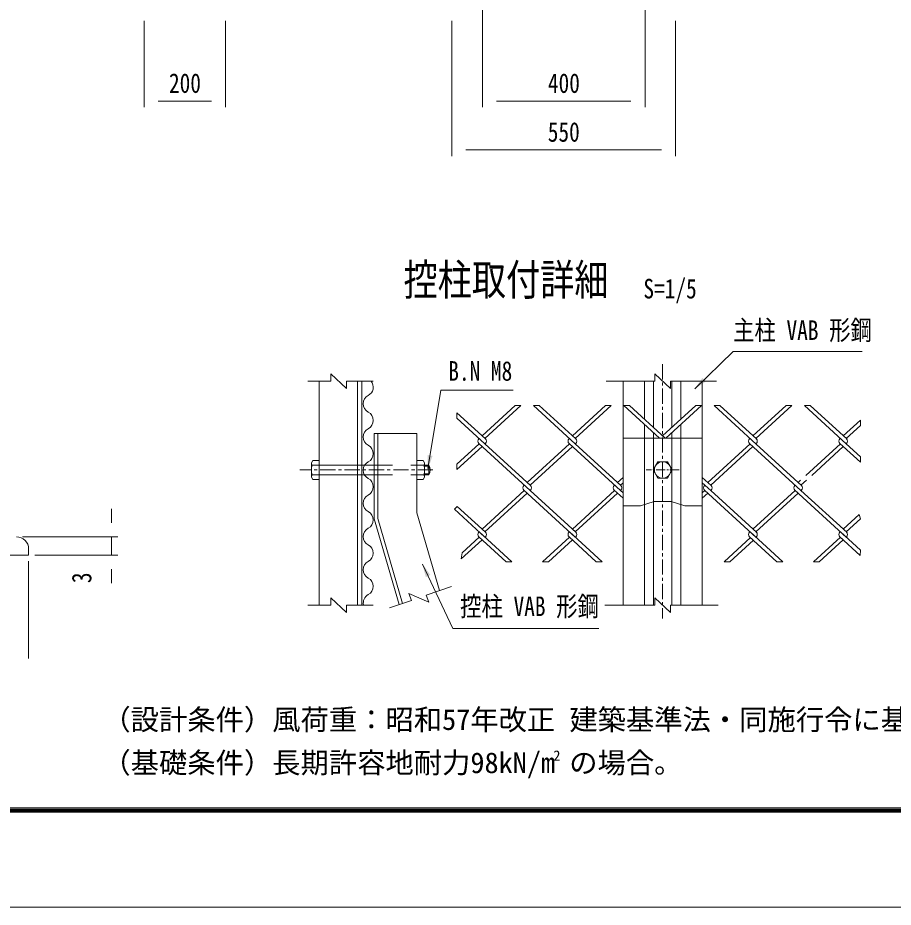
# Model space of a CAD drawing. Units: millimetres, scale not verified, with parts at other scales. Extents: x -4455 to 4455, y -3150 to 3150.
# Drawn here: x -561 to 1592, y -3150 to -964 of the extents above; entities that cross this region are included whole.
import ezdxf
from ezdxf.enums import TextEntityAlignment as Align

# ---------------------------------------------------------------- set-up
doc = ezdxf.new("R2010")
doc.units = ezdxf.units.MM
doc.header["$LTSCALE"] = 30
for name, pattern in [('DASHED', [7.5, 6, -1.5]), ('USER1', [1.125, 0.75, -0.125, 0.125, -0.125]), ('USER4', [2, 1.25, -0.25, 0.25, -0.25])]:
    doc.linetypes.add(name, pattern=pattern)
doc.layers.add('0-0_D-TTL-TXT', color=7, linetype='Continuous')
for name, color, linetype, lineweight in [('0-1_D-STR1', 1, 'Continuous', 18), ('0-2_D-STR3', 3, 'Continuous', 13), ('0-3_D-BMK', 2, 'USER1', 13), ('0-4_D-STR-DIM', 4, 'Continuous', 13), ('0-6_7詳細', 3, 'Continuous', 18), ('0-7_D-STR-TXT', 3, 'Continuous', 13), ('0-8_D-STR2', 2, 'Continuous', 13), ('1-2_D-TTL', 7, 'Continuous', 9)]:
    doc.layers.add(name, color=color, linetype=linetype, lineweight=lineweight)
doc.styles.add('ＭＳ ゴシック', font='')
doc.styles.get('ＭＳ ゴシック').set_extended_font_data('MS Gothic')

msp = doc.modelspace()

# ---------------------------------------------------------------- linework, layer by layer
at = {"layer": '0-1_D-STR1'}
for p, q in [((180.48, -1857.13), (180.48, -2407.44)), ((274.98, -1857.13), (274.98, -2407.44)), ((285.48, -1857.13), (285.48, -2407.44)), ((927.6, -1857.13), (927.6, -2407.44)), ((980.1, -1857.13), (980.1, -1950.29)), ((1002.6, -1857.13), (1002.6, -1970.91)), ((1047.6, -1857.13), (1047.6, -1970.91)), ((1070.1, -1857.13), (1070.1, -1950.29)), ((1122.6, -1857.13), (1122.6, -2407.44)), ((980.1, -1963.31), (980.1, -2407.44)), ((1070.1, -1963.31), (1070.1, -2407.44)), ((324.48, -1985.34), (324.48, -2194.46)), ((420.48, -1985.34), (420.48, -2180.34)), ((1002.6, -1983.93), (1002.6, -2407.44)), ((1047.6, -1983.93), (1047.6, -2407.44)), ((1122.6, -1997.45), (927.59, -1997.45)), ((927.59, -2163.7), (970.32, -2163.7)), ((970.32, -2163.7), (1004.47, -2153.22)), ((1004.47, -2153.22), (1045.72, -2153.22)), ((1045.72, -2153.22), (1079.89, -2163.7)), ((1079.89, -2163.7), (1122.6, -2163.7)), ((420.48, -2180.34), (476.69, -2372.02)), ((315.48, -2195.79), (377.26, -2406.45)), ((324.48, -2194.46), (385.78, -2403.5)), ((-533.93, -2284.6), (-533.93, -2269.6)), ((-1058.93, -2284.6), (-533.93, -2284.6))]:
    msp.add_line(p, q, dxfattribs=at)
msp.add_lwpolyline([(420.48, -1985.34), (315.48, -1985.34), (315.48, -2195.79)], dxfattribs=at)
msp.add_arc((-563.93, -2269.6), 30, 0, 90, dxfattribs=at)
at = {"layer": '0-2_D-STR3'}
for p, q in [((161.28, -2057.58), (164.61, -2051.82)), ((164.61, -2051.82), (180.48, -2051.82)), ((180.48, -2098.86), (180.48, -2051.82)), ((420.48, -2098.86), (420.48, -2051.82)), ((161.28, -2093.1), (161.28, -2057.58)), ((163.34, -2063.34), (180.48, -2063.34)), ((285.48, -2063.34), (315.48, -2063.34)), ((437.63, -2063.34), (420.48, -2063.34)), ((439.68, -2093.1), (439.68, -2057.58)), ((439.68, -2063.34), (450.34, -2063.34)), ((450.34, -2087.34), (450.34, -2063.34)), ((161.28, -2093.1), (164.61, -2098.86)), ((163.34, -2087.34), (180.48, -2087.34)), ((164.61, -2098.86), (180.48, -2098.86)), ((285.48, -2087.34), (315.48, -2087.34)), ((437.63, -2087.34), (420.48, -2087.34)), ((436.36, -2098.86), (420.48, -2098.86)), ((439.68, -2093.1), (436.36, -2098.86)), ((439.68, -2087.34), (450.34, -2087.34))]:
    msp.add_line(p, q, dxfattribs=at)
at = {"layer": '0-2_D-STR3', "color": 1, "linetype": 'DASHED'}
for p, q in [((180.48, -2063.34), (420.48, -2063.34)), ((180.48, -2087.34), (420.48, -2087.34))]:
    msp.add_line(p, q, dxfattribs=at)
at = {"layer": '0-2_D-STR3', "color": 1}
for p, q in [((439.68, -2065.74), (451.56, -2065.74)), ((439.68, -2084.94), (451.56, -2084.94))]:
    msp.add_line(p, q, dxfattribs=at)
at = {"layer": '0-2_D-STR3'}
msp.add_lwpolyline([(439.68, -2057.58), (436.36, -2051.82), (420.48, -2051.82)], dxfattribs=at)
msp.add_lwpolyline([(1001.58, -2075.34), (1013.34, -2054.97), (1036.86, -2054.97), (1048.62, -2075.34), (1036.86, -2095.71), (1013.34, -2095.71)], close=True, dxfattribs=at)
msp.add_circle((1025.1, -2075.34), 20.4, dxfattribs=at)
for centre, radius, start, end in [((170.37, -2057.58), 9.09, 180, 219.3382), ((197.28, -2075.34), 36, 160.52878, 199.47122), ((403.68, -2075.34), 36, 340.52878, 19.47122), ((430.6, -2057.58), 9.09, 320.6618, 0), ((429.56, -2075.34), 24, 330, 30), ((170.37, -2093.1), 9.09, 140.6618, 180), ((430.6, -2093.1), 9.09, 0, 39.3382)]:
    msp.add_arc(centre, radius, start, end, dxfattribs=at)
at = {"layer": '0-3_D-BMK', "linetype": 'USER4'}
for p, q in [((1025.1, -1815.22), (1025.1, -2440.93)), ((460.35, -2075.34), (132.87, -2075.34))]:
    msp.add_line(p, q, dxfattribs=at)
at = {"layer": '0-3_D-BMK'}
msp.add_line((1065.39, -2075.34), (984.75, -2075.34), dxfattribs=at)
at = {"layer": '0-4_D-STR-DIM', "color": 1, "lineweight": 18}
for p, q in [((981.73, -591.06), (981.73, -1183.46)), ((581.73, -671.06), (581.73, -1183.46)), ((-249.66, -971.06), (-249.66, -1183.46)), ((-49.66, -971.06), (-49.66, -1183.46)), ((506.73, -971.06), (506.73, -1303.46)), ((1056.73, -971.06), (1056.73, -1303.46)), ((-84.16, -1168.46), (-215.16, -1168.46)), ((616.23, -1168.46), (947.23, -1168.46)), ((1022.23, -1288.46), (541.23, -1288.46)), ((-329.8, -2205.1), (-329.8, -2170.6)), ((-548.93, -2239.6), (-314.8, -2239.6)), ((-329.8, -2284.6), (-329.8, -2239.6)), ((-518.93, -2284.6), (-314.8, -2284.6)), ((-533.93, -2299.6), (-533.93, -2538.94)), ((-329.8, -2319.1), (-329.8, -2353.6))]:
    msp.add_line(p, q, dxfattribs=at)
at = {"layer": '0-4_D-STR-DIM'}
for p, q in [((209.29, -1857.13), (152.72, -1857.13)), ((248.06, -1875.13), (209.29, -1839.13)), ((209.29, -1857.13), (209.29, -1839.13)), ((248.06, -1857.13), (313.33, -1857.13)), ((248.06, -1857.13), (248.06, -1875.13)), ((1005.71, -1857.13), (886.13, -1857.13)), ((1044.48, -1875.13), (1005.71, -1839.13)), ((1005.71, -1857.13), (1005.71, -1839.13)), ((1044.48, -1857.13), (1157.65, -1857.13)), ((1044.48, -1857.13), (1044.48, -1875.13)), ((407.2, -2396.08), (401.31, -2379.07)), ((449.73, -2400.4), (401.31, -2379.07)), ((443.84, -2383.39), (505.52, -2362.03)), ((443.84, -2383.39), (449.73, -2400.4)), ((209.29, -2407.44), (209.29, -2389.44)), ((248.06, -2425.44), (209.29, -2389.44)), ((407.2, -2396.08), (353.75, -2414.59)), ((1005.71, -2407.44), (1005.71, -2389.44)), ((1044.48, -2425.44), (1005.71, -2389.44)), ((209.29, -2407.44), (152.72, -2407.44)), ((248.06, -2407.44), (313.33, -2407.44)), ((248.06, -2407.44), (248.06, -2425.44)), ((1005.71, -2407.44), (882.89, -2407.44)), ((1044.48, -2407.44), (1161.3, -2407.44)), ((1044.48, -2407.44), (1044.48, -2425.44))]:
    msp.add_line(p, q, dxfattribs=at)
at = {"layer": '0-6_7詳細', "color": 7, "lineweight": 9}
msp.add_line((285.48, -2223.69), (285.48, -2103.69), dxfattribs=at)
at = {"layer": '0-6_7詳細'}
for centre, start, end in [((290.34, -1871.83), 298.07249, 39.45287), ((312.1, -1912.63), 118.07249, 241.92751), ((290.34, -1953.43), 298.07249, 61.92751), ((312.1, -1994.23), 118.07249, 241.92751), ((290.34, -2035.03), 298.07249, 61.92751), ((312.1, -2075.83), 118.07249, 241.92751), ((290.34, -2116.63), 298.07249, 61.92751), ((312.1, -2157.43), 118.07249, 241.92751), ((290.34, -2198.23), 298.07249, 61.92751), ((312.1, -2239.03), 118.07249, 241.92751), ((290.34, -2279.83), 298.07249, 61.92751), ((312.1, -2320.63), 118.07249, 241.92751), ((290.34, -2361.43), 298.07249, 61.92751), ((312.1, -2402.23), 118.07249, 193.04524)]:
    msp.add_arc(centre, 23.12, start, end, dxfattribs=at)
at = {"layer": '0-7_D-STR-TXT'}
for points in [[(1515.97, -1784.13), (1198.47, -1784.13), (1104.1, -1875.65)], [(657.53, -1879.36), (479.86, -1879.36), (447.99, -2071.47)], [(867.8, -2465.35), (509.55, -2465.35), (434.35, -2306.85)]]:
    msp.add_lwpolyline(points, dxfattribs=at)
for points in [[(1102.45, -1877.25), (1123.04, -1848.93), (1131.38, -1857.53)], [(447.61, -2073.74), (447.35, -2038.72), (459.17, -2040.68)], [(433.37, -2304.77), (453.57, -2333.37), (442.74, -2338.51)]]:
    msp.add_solid(points, dxfattribs=at)
at = {"layer": '0-8_D-STR2', "color": 3}
for p, q in [((662.41, -1916.97), (581.04, -1991.53)), ((676.62, -1916.97), (588.14, -1998.04)), ((676.62, -1916.97), (662.41, -1916.97)), ((810.17, -2011.06), (707.49, -1916.97)), ((721.7, -1916.97), (707.49, -1916.97)), ((811.24, -1999.02), (721.7, -1916.97)), ((884.43, -1916.97), (803.07, -1991.53)), ((898.64, -1916.97), (810.17, -1998.04)), ((898.64, -1916.97), (884.43, -1916.97)), ((1017.35, -1997.45), (929.52, -1916.97)), ((943.73, -1916.97), (929.52, -1916.97)), ((1031.56, -1997.45), (943.73, -1916.97)), ((1106.46, -1916.97), (1025.1, -1991.53)), ((1120.67, -1916.97), (1032.84, -1997.45)), ((1120.67, -1916.97), (1106.46, -1916.97)), ((1255.3, -2012.04), (1151.55, -1916.97)), ((1165.76, -1916.97), (1151.55, -1916.97)), ((1256.37, -2000), (1165.76, -1916.97)), ((1328.49, -1916.97), (1247.12, -1991.53)), ((1342.7, -1916.97), (1254.23, -1998.04)), ((1342.7, -1916.97), (1328.49, -1916.97)), ((1476.26, -2011.06), (1373.57, -1916.97)), ((1387.78, -1916.97), (1373.57, -1916.97)), ((1478.4, -2000), (1387.78, -1916.97)), ((589.21, -1999.02), (518.93, -1934.61)), ((518.93, -1934.61), (518.93, -1947.63)), ((588.14, -2011.06), (518.93, -1947.63)), ((1511.18, -1953.02), (1469.15, -1991.53)), ((1511.18, -1966.04), (1476.26, -1998.04)), ((1511.18, -1966.04), (1511.18, -1953.02)), ((573.93, -2011.06), (518.93, -2061.47)), ((573.93, -1998.04), (572.86, -1999.02)), ((573.93, -1998.04), (572.86, -1999.02)), ((699.16, -2125.81), (572.86, -2010.08)), ((588.14, -2011.06), (589.58, -2009.74)), ((589.21, -2010.08), (588.14, -2011.06)), ((700.23, -2113.77), (588.14, -2011.06)), ((795.96, -2011.06), (692.05, -2106.28)), ((795.96, -1998.04), (794.89, -1999.02)), ((795.96, -1998.04), (794.89, -1999.02)), ((795.96, -1998.04), (794.89, -1999.02)), ((795.96, -1998.04), (794.89, -1999.02)), ((921.19, -2125.81), (794.89, -2010.08)), ((811.24, -2010.08), (810.17, -2011.06)), ((922.26, -2113.77), (810.17, -2011.06)), ((1240.02, -2011.06), (1136.11, -2106.28)), ((1240.02, -1998.04), (1238.95, -1999.02)), ((1240.02, -1998.04), (1238.95, -1999.02)), ((1365.24, -2125.81), (1238.95, -2010.08)), ((1255.3, -2010.08), (1254.23, -2011.06)), ((1462.05, -2011.06), (1377.33, -2088.69)), ((1462.05, -1998.04), (1460.98, -1999.02)), ((1462.05, -1998.04), (1460.98, -1999.02)), ((1469.15, -2017.57), (1460.98, -2010.08)), ((1477.69, -2009.74), (1476.26, -2011.06)), ((1477.69, -2009.74), (1476.26, -2011.06)), ((1477.33, -2010.08), (1476.26, -2011.06)), ((1477.33, -2010.08), (1476.26, -2011.06)), ((1511.18, -2043.06), (1476.26, -2011.06)), ((581.04, -2017.57), (518.93, -2074.49)), ((803.07, -2017.57), (699.16, -2112.79)), ((1247.12, -2017.57), (1143.21, -2112.79)), ((1367.38, -2114.75), (1255.3, -2012.04)), ((1469.15, -2017.57), (1391.54, -2088.69)), ((1511.18, -2056.08), (1469.15, -2017.57)), ((1511.18, -2056.08), (1511.18, -2043.06)), ((518.93, -2061.47), (518.93, -2074.49)), ((927.6, -2093.89), (914.08, -2106.28)), ((1144.28, -2113.77), (1122.6, -2093.89)), ((684.95, -2112.79), (683.88, -2113.77)), ((684.95, -2112.79), (683.88, -2113.77)), ((700.23, -2113.77), (692.05, -2106.28)), ((906.98, -2112.79), (905.91, -2113.77)), ((906.98, -2112.79), (905.91, -2113.77)), ((922.26, -2113.77), (914.08, -2106.28)), ((927.6, -2106.91), (921.19, -2112.79)), ((1143.21, -2125.81), (1122.6, -2106.91)), ((1129, -2112.79), (1127.93, -2113.77)), ((1129, -2112.79), (1127.93, -2113.77)), ((1351.03, -2112.79), (1349.96, -2113.77)), ((1351.03, -2112.79), (1349.96, -2113.77)), ((1364.23, -2100.69), (1358.14, -2106.28)), ((1378.44, -2100.69), (1365.24, -2112.79)), ((684.95, -2125.81), (581.04, -2221.02)), ((692.05, -2132.32), (588.14, -2227.53)), ((810.17, -2240.55), (683.88, -2124.83)), ((699.16, -2125.81), (700.6, -2124.49)), ((700.23, -2124.83), (699.16, -2125.81)), ((811.24, -2228.51), (699.16, -2125.81)), ((906.98, -2125.81), (803.07, -2221.02)), ((914.08, -2132.32), (810.17, -2227.53)), ((927.6, -2144.7), (905.9, -2124.82)), ((922.26, -2124.83), (921.19, -2125.81)), ((927.6, -2131.68), (921.19, -2125.81)), ((1129, -2125.81), (1122.6, -2131.68)), ((1136.11, -2132.32), (1122.6, -2144.7)), ((1255.3, -2241.53), (1127.93, -2124.83)), ((1144.28, -2124.83), (1143.21, -2125.81)), ((1256.37, -2229.49), (1143.21, -2125.81)), ((1351.03, -2125.81), (1247.12, -2221.02)), ((1358.14, -2132.32), (1254.23, -2227.53)), ((1477.33, -2241.53), (1349.96, -2124.83)), ((1358.14, -2132.32), (1349.96, -2124.83)), ((1366.68, -2124.49), (1365.24, -2125.81)), ((1366.31, -2124.83), (1365.24, -2125.81)), ((1366.31, -2124.83), (1365.24, -2125.81)), ((1478.4, -2229.49), (1365.24, -2125.81)), ((519.69, -2164.81), (513.16, -2171.85)), ((589.21, -2228.51), (519.69, -2164.81)), ((588.14, -2240.55), (513.16, -2171.85)), ((1508.44, -2185.02), (1469.15, -2221.02)), ((1508.44, -2185.02), (1511.18, -2195.53)), ((1511.18, -2195.53), (1476.26, -2227.53)), ((573.93, -2227.53), (572.86, -2228.51)), ((573.93, -2227.53), (572.86, -2228.51)), ((654.17, -2301.05), (573.93, -2227.53)), ((589.21, -2228.51), (581.04, -2221.02)), ((795.96, -2227.53), (794.89, -2228.51)), ((795.96, -2227.53), (794.89, -2228.51)), ((876.19, -2301.05), (795.96, -2227.53)), ((811.24, -2228.51), (803.07, -2221.02)), ((1240.02, -2227.53), (1238.95, -2228.51)), ((1240.02, -2227.53), (1238.95, -2228.51)), ((1320.25, -2301.05), (1240.02, -2227.53)), ((1462.05, -2227.53), (1460.98, -2228.51)), ((1462.05, -2227.53), (1460.98, -2228.51)), ((1511.36, -2272.72), (1462.05, -2227.53)), ((581.04, -2247.06), (529.69, -2294.12)), ((573.93, -2240.55), (531.72, -2279.23)), ((639.96, -2301.05), (572.86, -2239.57)), ((589.21, -2239.57), (588.14, -2240.55)), ((795.96, -2240.55), (729.94, -2301.05)), ((861.98, -2301.05), (794.89, -2239.57)), ((811.24, -2239.57), (810.17, -2240.55)), ((1241.09, -2241.53), (1176.14, -2301.05)), ((1248.19, -2248.04), (1190.35, -2301.05)), ((1306.04, -2301.05), (1238.95, -2239.57)), ((1247.12, -2247.06), (1238.95, -2239.57)), ((1255.3, -2239.57), (1254.23, -2240.55)), ((1255.3, -2239.57), (1254.23, -2240.55)), ((1462.05, -2240.55), (1396.02, -2301.05)), ((1469.15, -2247.06), (1410.23, -2301.05)), ((1469.15, -2247.06), (1460.98, -2239.57)), ((1511.14, -2285.54), (1460.98, -2239.57)), ((1477.33, -2239.57), (1476.26, -2240.55)), ((1477.33, -2239.57), (1476.26, -2240.55)), ((1511.36, -2272.72), (1511.14, -2285.54)), ((531.72, -2279.23), (529.69, -2294.12)), ((654.17, -2301.05), (639.96, -2301.05)), ((876.19, -2301.05), (861.98, -2301.05)), ((1190.35, -2301.05), (1176.14, -2301.05)), ((1320.25, -2301.05), (1306.04, -2301.05)), ((1410.23, -2301.05), (1396.02, -2301.05))]:
    msp.add_line(p, q, dxfattribs=at)
msp.add_lwpolyline([(803.07, -2247.06), (744.15, -2301.05), (729.94, -2301.05)], dxfattribs=at)
for centre, start, end in [((577.93, -2004.55), 132.5, 227.5), ((584.15, -2004.55), 312.5, 47.5), ((799.96, -2004.55), 132.5, 227.5), ((806.18, -2004.55), 312.5, 47.5), ((1244.01, -2004.55), 132.5, 227.5), ((1250.23, -2004.55), 312.5, 47.5), ((1466.04, -2004.55), 132.5, 227.5), ((1472.26, -2004.55), 312.5, 47.5), ((688.94, -2119.3), 132.5, 227.5), ((695.16, -2119.3), 312.5, 47.5), ((910.97, -2119.3), 132.5, 227.5), ((917.19, -2119.3), 312.5, 47.5), ((1133, -2119.3), 132.5, 227.5), ((1139.22, -2119.3), 312.5, 47.5), ((1355.03, -2119.3), 132.5, 227.5), ((1361.25, -2119.3), 312.5, 47.5), ((577.93, -2234.04), 132.5, 227.5), ((584.15, -2234.04), 312.5, 47.5), ((799.96, -2234.04), 132.5, 227.5), ((806.18, -2234.04), 312.5, 47.5), ((1244.01, -2234.04), 132.5, 227.5), ((1250.23, -2234.04), 312.5, 47.5), ((1466.04, -2234.04), 132.5, 227.5), ((1472.26, -2234.04), 312.5, 47.5)]:
    msp.add_arc(centre, 7.5, start, end, dxfattribs=at)
at = {"layer": '1-2_D-TTL', "color": 2, "lineweight": 18}
msp.add_lwpolyline([(-4454.77, 3150.03), (4454.92, 3150.03), (4454.92, -3150.4), (-4454.77, -3150.4)], close=True, dxfattribs=at)
at = {"layer": '1-2_D-TTL'}
for points in [[(-4168.39, 2916.68), (4168.54, 2916.68), (4168.54, -2917.05), (-4168.39, -2917.05)], [(-4165.74, 2914.02), (4165.89, 2914.02), (4165.89, -2914.4), (-4165.74, -2914.4)], [(-4163.09, 2911.37), (4163.24, 2911.37), (4163.24, -2911.75), (-4163.09, -2911.75)], [(-4160.43, 2908.72), (4160.59, 2908.72), (4160.59, -2909.1), (-4160.43, -2909.1)], [(-4157.78, 2906.07), (4157.93, 2906.07), (4157.93, -2906.45), (-4157.78, -2906.45)]]:
    msp.add_lwpolyline(points, close=True, dxfattribs=at)

# ---------------------------------------------------------------- texts
at = {"layer": '0-0_D-TTL-TXT', "style": 'ＭＳ ゴシック', "width": 0.8}
msp.add_text('控柱取付詳細', height=76.98, dxfattribs=at).set_placement((387.96, -1669.25), align=Align.BOTTOM_LEFT)
at = {"layer": '0-0_D-TTL-TXT', "color": 3, "style": 'ＭＳ ゴシック', "width": 0.8}
msp.add_text('S=1/5', height=48.17, dxfattribs=at).set_placement((977.79, -1668.05), align=Align.BOTTOM_LEFT)
at = {"layer": '0-0_D-TTL-TXT', "style": 'ＭＳ ゴシック'}
for s, height, p in [('（設計条件）風荷重：昭和57年改正 建築基準法・同施行令に基づく風圧力に準拠。', 51.03, (-352.55, -2729.95)), ('（基礎条件）長期許容地耐力98kN/m の場合。', 51.03, (-352.55, -2836.02)), ('2', 25.51, (756.36, -2798.04))]:
    msp.add_text(s, height=height, dxfattribs=at).set_placement(p, align=Align.BOTTOM_LEFT)
at = {"layer": '0-4_D-STR-DIM', "color": 3, "style": 'ＭＳ ゴシック', "width": 0.8}
for s, p in [('200', (-188.86, -1162.71)), ('400', (742.93, -1162.71)), ('550', (742.63, -1282.71))]:
    msp.add_text(s, height=48.17, dxfattribs=at).set_placement(p, align=Align.BOTTOM_LEFT)
msp.add_text('3', height=48.17, rotation=90, dxfattribs=at).set_placement((-365.17, -2353.59), align=Align.BOTTOM_LEFT)
at = {"layer": '0-7_D-STR-TXT', "style": 'ＭＳ ゴシック', "width": 0.8}
for s, p in [('主柱 VAB 形鋼', (1198.29, -1770.16)), ('B.N M8', (498.01, -1870.45)), ('控柱 VAB 形鋼', (527.07, -2449.09))]:
    msp.add_text(s, height=48.17, dxfattribs=at).set_placement(p, align=Align.BOTTOM_LEFT)

doc.saveas('drawing.dxf')
